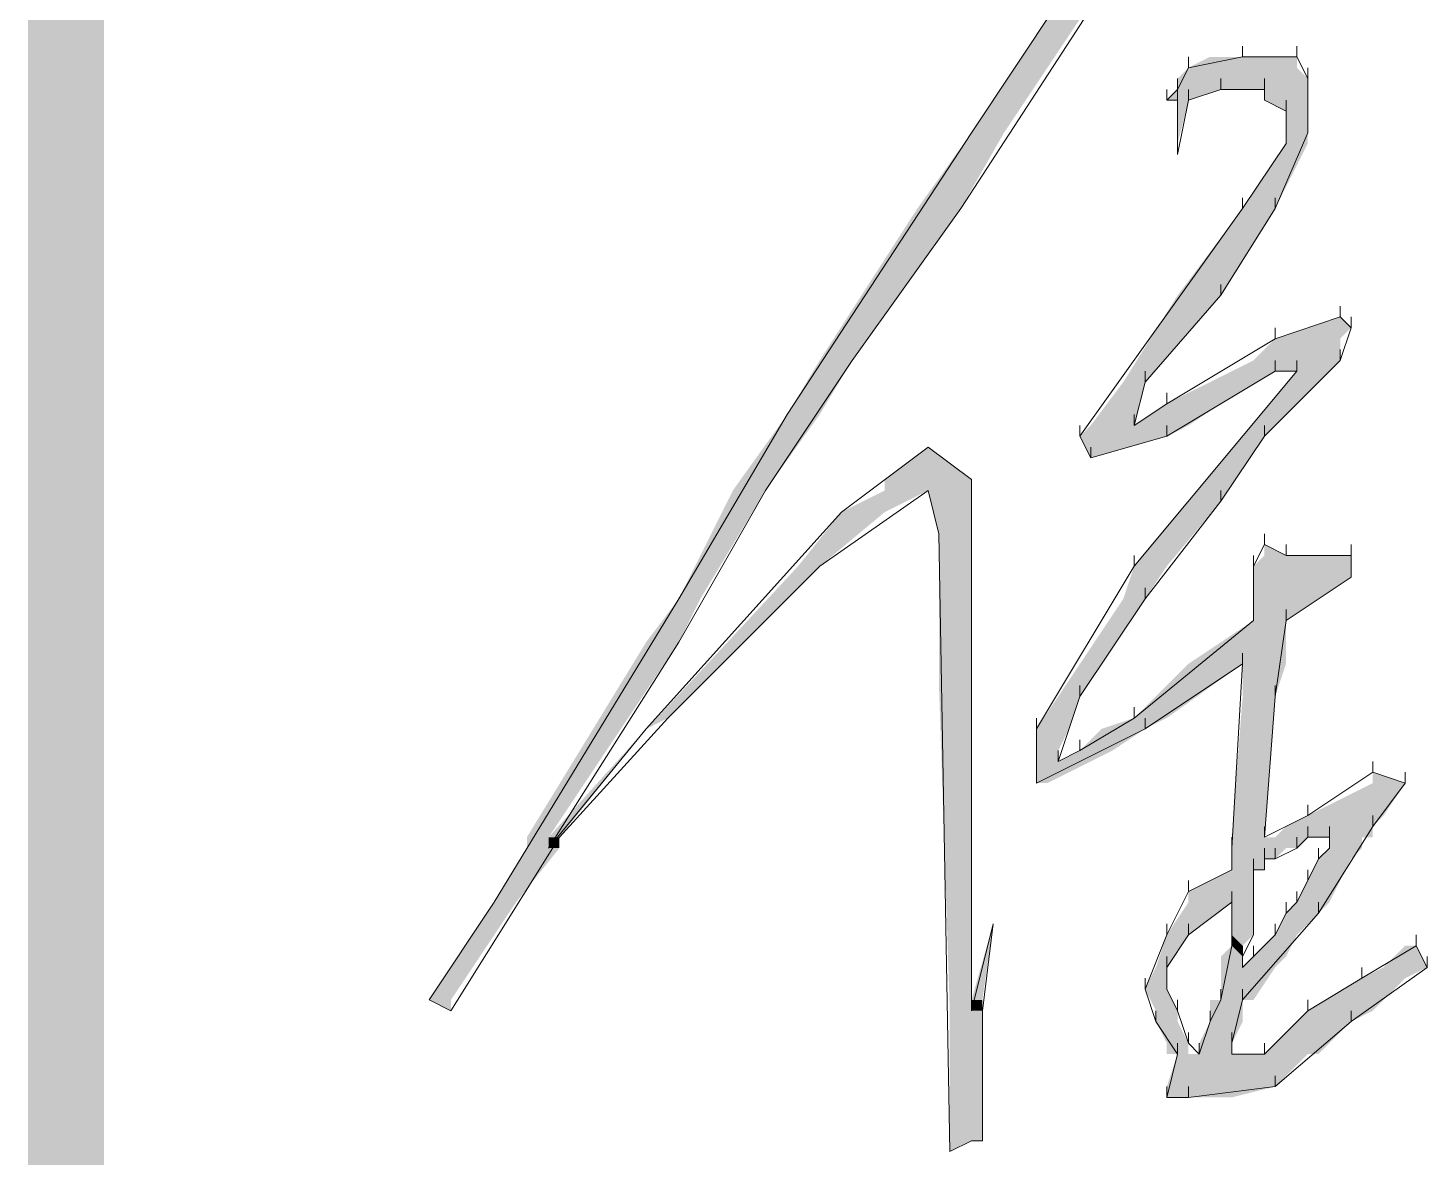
# Model space of a CAD drawing. Header units: millimetres. Extents: x 24 to 410, y 10 to 282.
# Drawn here: x 255.44 to 260.9, y 15.05 to 19.46 of the extents above; entities that cross this region are included whole.
import ezdxf

# ---------------------------------------------------------------- set-up
doc = ezdxf.new("R2010")
doc.units = ezdxf.units.MM
doc.layers.add('Watermark', color=7, linetype='Continuous')

msp = doc.modelspace()

# ---------------------------------------------------------------- hatches: boundary and pattern name
h = msp.add_hatch(color=7)
h.dxf.hatch_style = 2
h.paths.add_polyline_path([(255.735667, 21.971), (255.439333, 21.971), (255.735667, 9.948333)])
h = msp.add_hatch(color=7)
h.dxf.hatch_style = 2
h.paths.add_polyline_path([(255.439333, 21.971), (255.735667, 9.948333), (255.439333, 9.948333)])
at = {"layer": 'Watermark'}
h = msp.add_hatch(color=7, dxfattribs=at)
h.dxf.hatch_style = 2
h.paths.add_polyline_path([(259.461, 19.558), (259.122333, 19.05), (259.249333, 19.05)])
h = msp.add_hatch(color=7, dxfattribs=at)
h.dxf.hatch_style = 2
h.paths.add_polyline_path([(259.461, 19.558), (259.588, 19.558), (259.249333, 19.05)])
h = msp.add_hatch(color=7, dxfattribs=at)
h.dxf.hatch_style = 2
h.paths.add_polyline_path([(260.053667, 19.346333), (259.969, 19.304), (260.392333, 19.304)])
h = msp.add_hatch(color=7, dxfattribs=at)
h.dxf.hatch_style = 2
h.paths.add_polyline_path([(260.180667, 19.346333), (260.053667, 19.346333), (260.392333, 19.346333)])
h = msp.add_hatch(color=7, dxfattribs=at)
h.dxf.hatch_style = 2
h.paths.add_polyline_path([(260.053667, 19.346333), (260.392333, 19.346333), (260.392333, 19.304)])
h = msp.add_hatch(color=7, dxfattribs=at)
h.dxf.hatch_style = 2
h.paths.add_polyline_path([(259.969, 19.304), (259.926667, 19.261667), (260.434667, 19.261667)])
h = msp.add_hatch(color=7, dxfattribs=at)
h.dxf.hatch_style = 2
h.paths.add_polyline_path([(259.969, 19.304), (260.392333, 19.304), (260.434667, 19.261667)])
h = msp.add_hatch(color=7, dxfattribs=at)
h.dxf.hatch_style = 2
h.paths.add_polyline_path([(259.926667, 19.261667), (259.926667, 19.219333), (260.434667, 19.219333)])
h = msp.add_hatch(color=7, dxfattribs=at)
h.dxf.hatch_style = 2
h.paths.add_polyline_path([(259.926667, 19.261667), (260.434667, 19.261667), (260.434667, 19.219333)])
h = msp.add_hatch(color=7, dxfattribs=at)
h.dxf.hatch_style = 2
h.paths.add_polyline_path([(259.926667, 19.219333), (259.884333, 19.177), (259.969, 19.177)])
h = msp.add_hatch(color=7, dxfattribs=at)
h.dxf.hatch_style = 2
h.paths.add_polyline_path([(259.884333, 19.177), (259.969, 19.177)])
h = msp.add_hatch(color=7, dxfattribs=at)
h.dxf.hatch_style = 2
h.paths.add_polyline_path([(259.884333, 19.177), (259.969, 19.177)])
h = msp.add_hatch(color=7, dxfattribs=at)
h.dxf.hatch_style = 2
h.paths.add_polyline_path([(259.926667, 19.219333), (260.434667, 19.219333)])
h = msp.add_hatch(color=7, dxfattribs=at)
h.dxf.hatch_style = 2
h.paths.add_polyline_path([(259.926667, 19.219333), (260.434667, 19.219333)])
h = msp.add_hatch(color=7, dxfattribs=at)
h.dxf.hatch_style = 2
h.paths.add_polyline_path([(259.926667, 19.219333), (260.096, 19.219333), (259.969, 19.177)])
h = msp.add_hatch(color=7, dxfattribs=at)
h.dxf.hatch_style = 2
h.paths.add_polyline_path([(259.926667, 19.177), (259.926667, 19.007667)])
h = msp.add_hatch(color=7, dxfattribs=at)
h.dxf.hatch_style = 2
h.paths.add_polyline_path([(259.926667, 19.177), (259.969, 19.177), (259.926667, 19.007667)])
h = msp.add_hatch(color=7, dxfattribs=at)
h.dxf.hatch_style = 2
h.paths.add_polyline_path([(260.265333, 19.219333), (260.265333, 19.177), (260.434667, 19.177)])
h = msp.add_hatch(color=7, dxfattribs=at)
h.dxf.hatch_style = 2
h.paths.add_polyline_path([(260.265333, 19.219333), (260.434667, 19.219333), (260.434667, 19.177)])
h = msp.add_hatch(color=7, dxfattribs=at)
h.dxf.hatch_style = 2
h.paths.add_polyline_path([(260.265333, 19.177), (260.35, 19.134667), (260.434667, 19.134667)])
h = msp.add_hatch(color=7, dxfattribs=at)
h.dxf.hatch_style = 2
h.paths.add_polyline_path([(260.265333, 19.177), (260.434667, 19.177), (260.434667, 19.134667)])
h = msp.add_hatch(color=7, dxfattribs=at)
h.dxf.hatch_style = 2
h.paths.add_polyline_path([(260.35, 19.134667), (260.35, 19.05), (260.434667, 19.05)])
h = msp.add_hatch(color=7, dxfattribs=at)
h.dxf.hatch_style = 2
h.paths.add_polyline_path([(260.35, 19.134667), (260.434667, 19.134667), (260.434667, 19.05)])
h = msp.add_hatch(color=7, dxfattribs=at)
h.dxf.hatch_style = 2
h.paths.add_polyline_path([(259.122333, 19.05), (258.910667, 18.753667), (259.08, 18.753667)])
h = msp.add_hatch(color=7, dxfattribs=at)
h.dxf.hatch_style = 2
h.paths.add_polyline_path([(259.122333, 19.05), (259.249333, 19.05), (259.08, 18.753667)])
h = msp.add_hatch(color=7, dxfattribs=at)
h.dxf.hatch_style = 2
h.paths.add_polyline_path([(259.926667, 19.007667), (259.926667, 18.965333)])
h = msp.add_hatch(color=7, dxfattribs=at)
h.dxf.hatch_style = 2
h.paths.add_polyline_path([(260.35, 19.007667), (260.180667, 18.753667), (260.307667, 18.753667)])
h = msp.add_hatch(color=7, dxfattribs=at)
h.dxf.hatch_style = 2
h.paths.add_polyline_path([(260.35, 19.007667), (260.434667, 19.007667), (260.307667, 18.753667)])
h = msp.add_hatch(color=7, dxfattribs=at)
h.dxf.hatch_style = 2
h.paths.add_polyline_path([(260.35, 19.05), (260.35, 19.007667), (260.434667, 19.007667)])
h = msp.add_hatch(color=7, dxfattribs=at)
h.dxf.hatch_style = 2
h.paths.add_polyline_path([(260.35, 19.05), (260.434667, 19.05), (260.434667, 19.007667)])
h = msp.add_hatch(color=7, dxfattribs=at)
h.dxf.hatch_style = 2
h.paths.add_polyline_path([(258.910667, 18.753667), (258.529667, 18.161), (258.656667, 18.161)])
h = msp.add_hatch(color=7, dxfattribs=at)
h.dxf.hatch_style = 2
h.paths.add_polyline_path([(258.910667, 18.753667), (259.08, 18.753667), (258.656667, 18.161)])
h = msp.add_hatch(color=7, dxfattribs=at)
h.dxf.hatch_style = 2
h.paths.add_polyline_path([(260.180667, 18.753667), (259.926667, 18.415), (260.096, 18.415)])
h = msp.add_hatch(color=7, dxfattribs=at)
h.dxf.hatch_style = 2
h.paths.add_polyline_path([(260.180667, 18.753667), (260.307667, 18.753667), (260.096, 18.415)])
h = msp.add_hatch(color=7, dxfattribs=at)
h.dxf.hatch_style = 2
h.paths.add_polyline_path([(259.926667, 18.415), (259.715, 18.076333), (259.799667, 18.076333)])
h = msp.add_hatch(color=7, dxfattribs=at)
h.dxf.hatch_style = 2
h.paths.add_polyline_path([(259.926667, 18.415), (260.096, 18.415), (259.799667, 18.076333)])
h = msp.add_hatch(color=7, dxfattribs=at)
h.dxf.hatch_style = 2
h.paths.add_polyline_path([(260.561667, 18.330333), (260.434667, 18.288), (260.604, 18.288)])
h = msp.add_hatch(color=7, dxfattribs=at)
h.dxf.hatch_style = 2
h.paths.add_polyline_path([(260.307667, 18.245667), (260.223, 18.161), (260.561667, 18.161)])
h = msp.add_hatch(color=7, dxfattribs=at)
h.dxf.hatch_style = 2
h.paths.add_polyline_path([(260.434667, 18.288), (260.307667, 18.245667), (260.561667, 18.245667)])
h = msp.add_hatch(color=7, dxfattribs=at)
h.dxf.hatch_style = 2
h.paths.add_polyline_path([(260.307667, 18.245667), (260.561667, 18.245667), (260.561667, 18.161)])
h = msp.add_hatch(color=7, dxfattribs=at)
h.dxf.hatch_style = 2
h.paths.add_polyline_path([(260.434667, 18.288), (260.604, 18.288), (260.561667, 18.245667)])
h = msp.add_hatch(color=7, dxfattribs=at)
h.dxf.hatch_style = 2
h.paths.add_polyline_path([(258.529667, 18.161), (258.402667, 17.949333), (258.529667, 17.949333)])
h = msp.add_hatch(color=7, dxfattribs=at)
h.dxf.hatch_style = 2
h.paths.add_polyline_path([(258.529667, 18.161), (258.656667, 18.161), (258.529667, 17.949333)])
h = msp.add_hatch(color=7, dxfattribs=at)
h.dxf.hatch_style = 2
h.paths.add_polyline_path([(260.223, 18.161), (260.138333, 18.118667), (260.519333, 18.118667)])
h = msp.add_hatch(color=7, dxfattribs=at)
h.dxf.hatch_style = 2
h.paths.add_polyline_path([(260.223, 18.161), (260.561667, 18.161), (260.519333, 18.118667)])
h = msp.add_hatch(color=7, dxfattribs=at)
h.dxf.hatch_style = 2
h.paths.add_polyline_path([(259.715, 18.076333), (259.588, 17.907), (259.757333, 17.907)])
h = msp.add_hatch(color=7, dxfattribs=at)
h.dxf.hatch_style = 2
h.paths.add_polyline_path([(259.715, 18.076333), (259.799667, 18.076333), (259.757333, 17.907)])
h = msp.add_hatch(color=7, dxfattribs=at)
h.dxf.hatch_style = 2
h.paths.add_polyline_path([(260.138333, 18.118667), (259.884333, 17.991667), (260.096, 17.991667)])
h = msp.add_hatch(color=7, dxfattribs=at)
h.dxf.hatch_style = 2
h.paths.add_polyline_path([(260.138333, 18.118667), (260.307667, 18.118667), (260.096, 17.991667)])
h = msp.add_hatch(color=7, dxfattribs=at)
h.dxf.hatch_style = 2
h.paths.add_polyline_path([(260.138333, 18.118667), (260.307667, 18.118667)])
h = msp.add_hatch(color=7, dxfattribs=at)
h.dxf.hatch_style = 2
h.paths.add_polyline_path([(260.138333, 18.118667), (260.392333, 18.118667), (260.307667, 18.118667)])
h = msp.add_hatch(color=7, dxfattribs=at)
h.dxf.hatch_style = 2
h.paths.add_polyline_path([(260.392333, 18.118667), (260.180667, 17.864667), (260.265333, 17.864667)])
h = msp.add_hatch(color=7, dxfattribs=at)
h.dxf.hatch_style = 2
h.paths.add_polyline_path([(260.392333, 18.118667), (260.519333, 18.118667), (260.265333, 17.864667)])
h = msp.add_hatch(color=7, dxfattribs=at)
h.dxf.hatch_style = 2
h.paths.add_polyline_path([(259.884333, 17.991667), (259.757333, 17.907), (259.969, 17.907)])
h = msp.add_hatch(color=7, dxfattribs=at)
h.dxf.hatch_style = 2
h.paths.add_polyline_path([(259.884333, 17.991667), (260.096, 17.991667), (259.969, 17.907)])
h = msp.add_hatch(color=7, dxfattribs=at)
h.dxf.hatch_style = 2
h.paths.add_polyline_path([(258.402667, 17.949333), (258.191, 17.653), (258.318, 17.653)])
h = msp.add_hatch(color=7, dxfattribs=at)
h.dxf.hatch_style = 2
h.paths.add_polyline_path([(258.402667, 17.949333), (258.529667, 17.949333), (258.318, 17.653)])
h = msp.add_hatch(color=7, dxfattribs=at)
h.dxf.hatch_style = 2
h.paths.add_polyline_path([(259.588, 17.907), (259.545667, 17.864667), (259.884333, 17.864667)])
h = msp.add_hatch(color=7, dxfattribs=at)
h.dxf.hatch_style = 2
h.paths.add_polyline_path([(259.545667, 17.864667), (259.884333, 17.864667), (259.588, 17.78)])
h = msp.add_hatch(color=7, dxfattribs=at)
h.dxf.hatch_style = 2
h.paths.add_polyline_path([(259.588, 17.907), (259.969, 17.907), (259.884333, 17.864667)])
h = msp.add_hatch(color=7, dxfattribs=at)
h.dxf.hatch_style = 2
h.paths.add_polyline_path([(260.180667, 17.864667), (259.969, 17.610667), (260.096, 17.610667)])
h = msp.add_hatch(color=7, dxfattribs=at)
h.dxf.hatch_style = 2
h.paths.add_polyline_path([(260.180667, 17.864667), (260.265333, 17.864667), (260.096, 17.610667)])
h = msp.add_hatch(color=7, dxfattribs=at)
h.dxf.hatch_style = 2
h.paths.add_polyline_path([(258.953, 17.822333), (258.783667, 17.695333), (259.122333, 17.695333)])
h = msp.add_hatch(color=7, dxfattribs=at)
h.dxf.hatch_style = 2
h.paths.add_polyline_path([(258.783667, 17.695333), (258.783667, 17.653), (259.122333, 17.653)])
h = msp.add_hatch(color=7, dxfattribs=at)
h.dxf.hatch_style = 2
h.paths.add_polyline_path([(258.783667, 17.695333), (259.122333, 17.695333), (259.122333, 17.653)])
h = msp.add_hatch(color=7, dxfattribs=at)
h.dxf.hatch_style = 2
h.paths.add_polyline_path([(258.191, 17.653), (257.979333, 17.229667), (258.064, 17.229667)])
h = msp.add_hatch(color=7, dxfattribs=at)
h.dxf.hatch_style = 2
h.paths.add_polyline_path([(258.191, 17.653), (258.318, 17.653), (258.064, 17.229667)])
h = msp.add_hatch(color=7, dxfattribs=at)
h.dxf.hatch_style = 2
h.paths.add_polyline_path([(258.783667, 17.653), (258.614333, 17.568333), (258.783667, 17.568333)])
h = msp.add_hatch(color=7, dxfattribs=at)
h.dxf.hatch_style = 2
h.paths.add_polyline_path([(258.783667, 17.653), (258.953, 17.653), (258.783667, 17.568333)])
h = msp.add_hatch(color=7, dxfattribs=at)
h.dxf.hatch_style = 2
h.paths.add_polyline_path([(258.953, 17.653), (258.995333, 17.483667), (259.122333, 17.483667)])
h = msp.add_hatch(color=7, dxfattribs=at)
h.dxf.hatch_style = 2
h.paths.add_polyline_path([(258.953, 17.653), (259.122333, 17.653), (259.122333, 17.483667)])
h = msp.add_hatch(color=7, dxfattribs=at)
h.dxf.hatch_style = 2
h.paths.add_polyline_path([(259.969, 17.610667), (259.757333, 17.356667), (259.884333, 17.356667)])
h = msp.add_hatch(color=7, dxfattribs=at)
h.dxf.hatch_style = 2
h.paths.add_polyline_path([(259.969, 17.610667), (260.096, 17.610667), (259.884333, 17.356667)])
h = msp.add_hatch(color=7, dxfattribs=at)
h.dxf.hatch_style = 2
h.paths.add_polyline_path([(258.614333, 17.568333), (258.445, 17.356667), (258.529667, 17.356667)])
h = msp.add_hatch(color=7, dxfattribs=at)
h.dxf.hatch_style = 2
h.paths.add_polyline_path([(258.614333, 17.568333), (258.783667, 17.568333), (258.529667, 17.356667)])
h = msp.add_hatch(color=7, dxfattribs=at)
h.dxf.hatch_style = 2
h.paths.add_polyline_path([(258.995333, 17.483667), (258.995333, 16.891), (259.122333, 16.891)])
h = msp.add_hatch(color=7, dxfattribs=at)
h.dxf.hatch_style = 2
h.paths.add_polyline_path([(258.995333, 17.483667), (259.122333, 17.483667), (259.122333, 16.891)])
h = msp.add_hatch(color=7, dxfattribs=at)
h.dxf.hatch_style = 2
h.paths.add_polyline_path([(260.265333, 17.441333), (260.265333, 17.399), (260.35, 17.399)])
h = msp.add_hatch(color=7, dxfattribs=at)
h.dxf.hatch_style = 2
h.paths.add_polyline_path([(260.265333, 17.399), (260.223, 17.356667), (260.604, 17.356667)])
h = msp.add_hatch(color=7, dxfattribs=at)
h.dxf.hatch_style = 2
h.paths.add_polyline_path([(260.265333, 17.399), (260.604, 17.399), (260.604, 17.356667)])
h = msp.add_hatch(color=7, dxfattribs=at)
h.dxf.hatch_style = 2
h.paths.add_polyline_path([(258.445, 17.356667), (257.894667, 16.764), (257.937, 16.764)])
h = msp.add_hatch(color=7, dxfattribs=at)
h.dxf.hatch_style = 2
h.paths.add_polyline_path([(258.445, 17.356667), (258.529667, 17.356667), (257.937, 16.764)])
h = msp.add_hatch(color=7, dxfattribs=at)
h.dxf.hatch_style = 2
h.paths.add_polyline_path([(259.757333, 17.356667), (259.715, 17.229667), (259.799667, 17.229667)])
h = msp.add_hatch(color=7, dxfattribs=at)
h.dxf.hatch_style = 2
h.paths.add_polyline_path([(259.757333, 17.356667), (259.884333, 17.356667), (259.799667, 17.229667)])
h = msp.add_hatch(color=7, dxfattribs=at)
h.dxf.hatch_style = 2
h.paths.add_polyline_path([(260.223, 17.356667), (260.223, 17.314333), (260.604, 17.314333)])
h = msp.add_hatch(color=7, dxfattribs=at)
h.dxf.hatch_style = 2
h.paths.add_polyline_path([(260.223, 17.356667), (260.604, 17.356667), (260.604, 17.314333)])
h = msp.add_hatch(color=7, dxfattribs=at)
h.dxf.hatch_style = 2
h.paths.add_polyline_path([(260.223, 17.314333), (260.223, 17.145), (260.35, 17.145)])
h = msp.add_hatch(color=7, dxfattribs=at)
h.dxf.hatch_style = 2
h.paths.add_polyline_path([(260.223, 17.314333), (260.604, 17.314333), (260.35, 17.145)])
h = msp.add_hatch(color=7, dxfattribs=at)
h.dxf.hatch_style = 2
h.paths.add_polyline_path([(257.979333, 17.229667), (257.852333, 17.060333), (257.979333, 17.060333)])
h = msp.add_hatch(color=7, dxfattribs=at)
h.dxf.hatch_style = 2
h.paths.add_polyline_path([(257.979333, 17.229667), (258.064, 17.229667), (257.979333, 17.060333)])
h = msp.add_hatch(color=7, dxfattribs=at)
h.dxf.hatch_style = 2
h.paths.add_polyline_path([(259.715, 17.229667), (259.461, 16.848667), (259.545667, 16.848667)])
h = msp.add_hatch(color=7, dxfattribs=at)
h.dxf.hatch_style = 2
h.paths.add_polyline_path([(259.715, 17.229667), (259.799667, 17.229667), (259.545667, 16.848667)])
h = msp.add_hatch(color=7, dxfattribs=at)
h.dxf.hatch_style = 2
h.paths.add_polyline_path([(260.223, 17.145), (259.969, 16.975667), (260.35, 16.975667)])
h = msp.add_hatch(color=7, dxfattribs=at)
h.dxf.hatch_style = 2
h.paths.add_polyline_path([(260.223, 17.145), (260.35, 17.145)])
h = msp.add_hatch(color=7, dxfattribs=at)
h.dxf.hatch_style = 2
h.paths.add_polyline_path([(260.223, 17.145), (260.35, 17.145)])
h = msp.add_hatch(color=7, dxfattribs=at)
h.dxf.hatch_style = 2
h.paths.add_polyline_path([(260.223, 17.145), (260.35, 17.145), (260.35, 16.975667)])
h = msp.add_hatch(color=7, dxfattribs=at)
h.dxf.hatch_style = 2
h.paths.add_polyline_path([(257.852333, 17.060333), (257.386667, 16.298333), (257.471333, 16.298333)])
h = msp.add_hatch(color=7, dxfattribs=at)
h.dxf.hatch_style = 2
h.paths.add_polyline_path([(257.852333, 17.060333), (257.979333, 17.060333), (257.471333, 16.298333)])
h = msp.add_hatch(color=7, dxfattribs=at)
h.dxf.hatch_style = 2
h.paths.add_polyline_path([(259.969, 16.975667), (259.757333, 16.764), (259.884333, 16.764)])
h = msp.add_hatch(color=7, dxfattribs=at)
h.dxf.hatch_style = 2
h.paths.add_polyline_path([(259.969, 16.975667), (260.180667, 16.975667), (259.884333, 16.764)])
h = msp.add_hatch(color=7, dxfattribs=at)
h.dxf.hatch_style = 2
h.paths.add_polyline_path([(260.180667, 16.975667), (260.180667, 16.848667), (260.307667, 16.848667)])
h = msp.add_hatch(color=7, dxfattribs=at)
h.dxf.hatch_style = 2
h.paths.add_polyline_path([(260.180667, 16.975667), (260.35, 16.975667), (260.307667, 16.848667)])
h = msp.add_hatch(color=7, dxfattribs=at)
h.dxf.hatch_style = 2
h.paths.add_polyline_path([(258.995333, 16.891), (259.037667, 15.621), (259.122333, 15.621)])
h = msp.add_hatch(color=7, dxfattribs=at)
h.dxf.hatch_style = 2
h.paths.add_polyline_path([(258.995333, 16.891), (259.122333, 16.891), (259.122333, 15.621)])
h = msp.add_hatch(color=7, dxfattribs=at)
h.dxf.hatch_style = 2
h.paths.add_polyline_path([(259.461, 16.848667), (259.376333, 16.721667), (259.503333, 16.721667)])
h = msp.add_hatch(color=7, dxfattribs=at)
h.dxf.hatch_style = 2
h.paths.add_polyline_path([(259.461, 16.848667), (259.545667, 16.848667), (259.503333, 16.721667)])
h = msp.add_hatch(color=7, dxfattribs=at)
h.dxf.hatch_style = 2
h.paths.add_polyline_path([(260.180667, 16.848667), (260.138333, 16.298333), (260.265333, 16.298333)])
h = msp.add_hatch(color=7, dxfattribs=at)
h.dxf.hatch_style = 2
h.paths.add_polyline_path([(260.180667, 16.848667), (260.307667, 16.848667), (260.265333, 16.298333)])
h = msp.add_hatch(color=7, dxfattribs=at)
h.dxf.hatch_style = 2
h.paths.add_polyline_path([(257.852333, 16.721667), (257.471333, 16.298333), (257.513667, 16.298333)])
h = msp.add_hatch(color=7, dxfattribs=at)
h.dxf.hatch_style = 2
h.paths.add_polyline_path([(257.852333, 16.721667), (257.513667, 16.298333)])
h = msp.add_hatch(color=7, dxfattribs=at)
h.dxf.hatch_style = 2
h.paths.add_polyline_path([(257.894667, 16.764), (257.852333, 16.721667)])
h = msp.add_hatch(color=7, dxfattribs=at)
h.dxf.hatch_style = 2
h.paths.add_polyline_path([(257.894667, 16.764), (257.937, 16.764), (257.852333, 16.721667)])
h = msp.add_hatch(color=7, dxfattribs=at)
h.dxf.hatch_style = 2
h.paths.add_polyline_path([(259.376333, 16.721667), (259.376333, 16.637), (259.461, 16.637)])
h = msp.add_hatch(color=7, dxfattribs=at)
h.dxf.hatch_style = 2
h.paths.add_polyline_path([(259.376333, 16.721667), (259.503333, 16.721667), (259.461, 16.637)])
h = msp.add_hatch(color=7, dxfattribs=at)
h.dxf.hatch_style = 2
h.paths.add_polyline_path([(259.630333, 16.721667), (259.545667, 16.637), (259.672667, 16.637)])
h = msp.add_hatch(color=7, dxfattribs=at)
h.dxf.hatch_style = 2
h.paths.add_polyline_path([(259.757333, 16.764), (259.630333, 16.721667), (259.799667, 16.721667)])
h = msp.add_hatch(color=7, dxfattribs=at)
h.dxf.hatch_style = 2
h.paths.add_polyline_path([(259.630333, 16.721667), (259.799667, 16.721667), (259.672667, 16.637)])
h = msp.add_hatch(color=7, dxfattribs=at)
h.dxf.hatch_style = 2
h.paths.add_polyline_path([(259.757333, 16.764), (259.884333, 16.764), (259.799667, 16.721667)])
h = msp.add_hatch(color=7, dxfattribs=at)
h.dxf.hatch_style = 2
h.paths.add_polyline_path([(259.376333, 16.637), (259.376333, 16.594667), (259.461, 16.594667)])
h = msp.add_hatch(color=7, dxfattribs=at)
h.dxf.hatch_style = 2
h.paths.add_polyline_path([(259.376333, 16.637), (259.461, 16.637), (259.461, 16.594667)])
h = msp.add_hatch(color=7, dxfattribs=at)
h.dxf.hatch_style = 2
h.paths.add_polyline_path([(259.545667, 16.637), (259.461, 16.594667), (259.588, 16.594667)])
h = msp.add_hatch(color=7, dxfattribs=at)
h.dxf.hatch_style = 2
h.paths.add_polyline_path([(259.545667, 16.637), (259.672667, 16.637), (259.588, 16.594667)])
h = msp.add_hatch(color=7, dxfattribs=at)
h.dxf.hatch_style = 2
h.paths.add_polyline_path([(259.376333, 16.594667), (259.376333, 16.51), (259.418667, 16.51)])
h = msp.add_hatch(color=7, dxfattribs=at)
h.dxf.hatch_style = 2
h.paths.add_polyline_path([(259.376333, 16.594667), (259.588, 16.594667), (259.418667, 16.51)])
h = msp.add_hatch(color=7, dxfattribs=at)
h.dxf.hatch_style = 2
h.paths.add_polyline_path([(260.688667, 16.552333), (260.688667, 16.51), (260.815667, 16.51)])
h = msp.add_hatch(color=7, dxfattribs=at)
h.dxf.hatch_style = 2
h.paths.add_polyline_path([(259.376333, 16.51), (259.418667, 16.51)])
h = msp.add_hatch(color=7, dxfattribs=at)
h.dxf.hatch_style = 2
h.paths.add_polyline_path([(260.688667, 16.51), (260.434667, 16.383), (260.731, 16.383)])
h = msp.add_hatch(color=7, dxfattribs=at)
h.dxf.hatch_style = 2
h.paths.add_polyline_path([(260.688667, 16.51), (260.815667, 16.51), (260.731, 16.383)])
h = msp.add_hatch(color=7, dxfattribs=at)
h.dxf.hatch_style = 2
h.paths.add_polyline_path([(260.434667, 16.383), (260.35, 16.340667), (260.688667, 16.340667)])
h = msp.add_hatch(color=7, dxfattribs=at)
h.dxf.hatch_style = 2
h.paths.add_polyline_path([(260.434667, 16.383), (260.731, 16.383), (260.688667, 16.340667)])
h = msp.add_hatch(color=7, dxfattribs=at)
h.dxf.hatch_style = 2
h.paths.add_polyline_path([(260.35, 16.340667), (260.307667, 16.298333), (260.688667, 16.298333)])
h = msp.add_hatch(color=7, dxfattribs=at)
h.dxf.hatch_style = 2
h.paths.add_polyline_path([(260.35, 16.340667), (260.688667, 16.340667), (260.688667, 16.298333)])
h = msp.add_hatch(color=7, dxfattribs=at)
h.dxf.hatch_style = 2
h.paths.add_polyline_path([(257.386667, 16.298333), (257.386667, 16.256), (257.471333, 16.256)])
h = msp.add_hatch(color=7, dxfattribs=at)
h.dxf.hatch_style = 2
h.paths.add_polyline_path([(257.386667, 16.298333), (257.471333, 16.298333), (257.471333, 16.256)])
h = msp.add_hatch(color=7, dxfattribs=at)
h.dxf.hatch_style = 2
h.paths.add_polyline_path([(257.471333, 16.298333), (257.471333, 16.256), (257.513667, 16.256)])
h = msp.add_hatch(color=7, dxfattribs=at)
h.dxf.hatch_style = 2
h.paths.add_polyline_path([(257.471333, 16.298333), (257.513667, 16.298333), (257.513667, 16.256)])
h = msp.add_hatch(color=7, dxfattribs=at)
h.dxf.hatch_style = 2
h.paths.add_polyline_path([(260.138333, 16.298333), (260.434667, 16.298333)])
h = msp.add_hatch(color=7, dxfattribs=at)
h.dxf.hatch_style = 2
h.paths.add_polyline_path([(260.138333, 16.298333), (260.434667, 16.298333)])
h = msp.add_hatch(color=7, dxfattribs=at)
h.dxf.hatch_style = 2
h.paths.add_polyline_path([(260.138333, 16.298333), (260.138333, 16.256), (260.392333, 16.256)])
h = msp.add_hatch(color=7, dxfattribs=at)
h.dxf.hatch_style = 2
h.paths.add_polyline_path([(260.138333, 16.298333), (260.434667, 16.298333), (260.392333, 16.256)])
h = msp.add_hatch(color=7, dxfattribs=at)
h.dxf.hatch_style = 2
h.paths.add_polyline_path([(260.307667, 16.298333), (260.265333, 16.298333), (260.477, 16.298333)])
h = msp.add_hatch(color=7, dxfattribs=at)
h.dxf.hatch_style = 2
h.paths.add_polyline_path([(260.265333, 16.298333), (260.434667, 16.298333)])
h = msp.add_hatch(color=7, dxfattribs=at)
h.dxf.hatch_style = 2
h.paths.add_polyline_path([(260.265333, 16.298333), (260.477, 16.298333), (260.434667, 16.298333)])
h = msp.add_hatch(color=7, dxfattribs=at)
h.dxf.hatch_style = 2
h.paths.add_polyline_path([(260.307667, 16.298333), (260.519333, 16.298333), (260.477, 16.298333)])
h = msp.add_hatch(color=7, dxfattribs=at)
h.dxf.hatch_style = 2
h.paths.add_polyline_path([(260.519333, 16.298333), (260.646333, 16.298333)])
h = msp.add_hatch(color=7, dxfattribs=at)
h.dxf.hatch_style = 2
h.paths.add_polyline_path([(260.519333, 16.298333), (260.688667, 16.298333), (260.646333, 16.298333)])
h = msp.add_hatch(color=7, dxfattribs=at)
h.dxf.hatch_style = 2
h.paths.add_polyline_path([(260.519333, 16.298333), (260.519333, 16.256), (260.646333, 16.256)])
h = msp.add_hatch(color=7, dxfattribs=at)
h.dxf.hatch_style = 2
h.paths.add_polyline_path([(260.519333, 16.298333), (260.646333, 16.298333), (260.646333, 16.256)])
h = msp.add_hatch(color=7, dxfattribs=at)
h.dxf.hatch_style = 2
h.paths.add_polyline_path([(257.386667, 16.256), (257.259667, 16.044333), (257.344333, 16.044333)])
h = msp.add_hatch(color=7, dxfattribs=at)
h.dxf.hatch_style = 2
h.paths.add_polyline_path([(257.386667, 16.256), (257.513667, 16.256), (257.344333, 16.044333)])
h = msp.add_hatch(color=7, dxfattribs=at)
h.dxf.hatch_style = 2
h.paths.add_polyline_path([(260.138333, 16.256), (260.35, 16.256)])
h = msp.add_hatch(color=7, dxfattribs=at)
h.dxf.hatch_style = 2
h.paths.add_polyline_path([(260.138333, 16.256), (260.392333, 16.256), (260.35, 16.256)])
h = msp.add_hatch(color=7, dxfattribs=at)
h.dxf.hatch_style = 2
h.paths.add_polyline_path([(260.138333, 16.256), (260.138333, 16.213667), (260.307667, 16.213667)])
h = msp.add_hatch(color=7, dxfattribs=at)
h.dxf.hatch_style = 2
h.paths.add_polyline_path([(260.138333, 16.256), (260.35, 16.256), (260.307667, 16.213667)])
h = msp.add_hatch(color=7, dxfattribs=at)
h.dxf.hatch_style = 2
h.paths.add_polyline_path([(260.519333, 16.256), (260.477, 16.213667), (260.604, 16.213667)])
h = msp.add_hatch(color=7, dxfattribs=at)
h.dxf.hatch_style = 2
h.paths.add_polyline_path([(260.519333, 16.256), (260.646333, 16.256), (260.604, 16.213667)])
h = msp.add_hatch(color=7, dxfattribs=at)
h.dxf.hatch_style = 2
h.paths.add_polyline_path([(260.138333, 16.171333), (259.969, 16.086667), (260.223, 16.086667)])
h = msp.add_hatch(color=7, dxfattribs=at)
h.dxf.hatch_style = 2
h.paths.add_polyline_path([(260.138333, 16.213667), (260.265333, 16.213667)])
h = msp.add_hatch(color=7, dxfattribs=at)
h.dxf.hatch_style = 2
h.paths.add_polyline_path([(260.138333, 16.213667), (260.307667, 16.213667), (260.265333, 16.213667)])
h = msp.add_hatch(color=7, dxfattribs=at)
h.dxf.hatch_style = 2
h.paths.add_polyline_path([(260.138333, 16.213667), (260.138333, 16.171333), (260.265333, 16.171333)])
h = msp.add_hatch(color=7, dxfattribs=at)
h.dxf.hatch_style = 2
h.paths.add_polyline_path([(260.138333, 16.213667), (260.265333, 16.213667), (260.265333, 16.171333)])
h = msp.add_hatch(color=7, dxfattribs=at)
h.dxf.hatch_style = 2
h.paths.add_polyline_path([(260.138333, 16.171333), (260.265333, 16.171333)])
h = msp.add_hatch(color=7, dxfattribs=at)
h.dxf.hatch_style = 2
h.paths.add_polyline_path([(260.138333, 16.171333), (260.265333, 16.171333)])
h = msp.add_hatch(color=7, dxfattribs=at)
h.dxf.hatch_style = 2
h.paths.add_polyline_path([(260.138333, 16.171333), (260.223, 16.171333)])
h = msp.add_hatch(color=7, dxfattribs=at)
h.dxf.hatch_style = 2
h.paths.add_polyline_path([(260.138333, 16.171333), (260.265333, 16.171333), (260.223, 16.171333)])
h = msp.add_hatch(color=7, dxfattribs=at)
h.dxf.hatch_style = 2
h.paths.add_polyline_path([(260.138333, 16.171333), (260.223, 16.171333), (260.223, 16.086667)])
h = msp.add_hatch(color=7, dxfattribs=at)
h.dxf.hatch_style = 2
h.paths.add_polyline_path([(260.477, 16.213667), (260.434667, 16.129), (260.561667, 16.129)])
h = msp.add_hatch(color=7, dxfattribs=at)
h.dxf.hatch_style = 2
h.paths.add_polyline_path([(260.477, 16.213667), (260.604, 16.213667), (260.561667, 16.129)])
h = msp.add_hatch(color=7, dxfattribs=at)
h.dxf.hatch_style = 2
h.paths.add_polyline_path([(260.434667, 16.129), (260.392333, 16.044333), (260.519333, 16.044333)])
h = msp.add_hatch(color=7, dxfattribs=at)
h.dxf.hatch_style = 2
h.paths.add_polyline_path([(260.434667, 16.129), (260.561667, 16.129), (260.519333, 16.044333)])
h = msp.add_hatch(color=7, dxfattribs=at)
h.dxf.hatch_style = 2
h.paths.add_polyline_path([(259.969, 16.086667), (259.969, 16.044333), (260.223, 16.044333)])
h = msp.add_hatch(color=7, dxfattribs=at)
h.dxf.hatch_style = 2
h.paths.add_polyline_path([(259.969, 16.086667), (260.223, 16.086667), (260.223, 16.044333)])
h = msp.add_hatch(color=7, dxfattribs=at)
h.dxf.hatch_style = 2
h.paths.add_polyline_path([(257.259667, 16.044333), (257.005667, 15.663333), (257.090333, 15.663333)])
h = msp.add_hatch(color=7, dxfattribs=at)
h.dxf.hatch_style = 2
h.paths.add_polyline_path([(257.259667, 16.044333), (257.344333, 16.044333), (257.090333, 15.663333)])
h = msp.add_hatch(color=7, dxfattribs=at)
h.dxf.hatch_style = 2
h.paths.add_polyline_path([(259.969, 16.044333), (259.884333, 15.917333), (259.969, 15.917333)])
h = msp.add_hatch(color=7, dxfattribs=at)
h.dxf.hatch_style = 2
h.paths.add_polyline_path([(259.969, 16.044333), (260.138333, 16.044333)])
h = msp.add_hatch(color=7, dxfattribs=at)
h.dxf.hatch_style = 2
h.paths.add_polyline_path([(259.969, 16.044333), (260.138333, 16.044333)])
h = msp.add_hatch(color=7, dxfattribs=at)
h.dxf.hatch_style = 2
h.paths.add_polyline_path([(259.969, 16.044333), (260.138333, 16.044333), (259.969, 15.917333)])
h = msp.add_hatch(color=7, dxfattribs=at)
h.dxf.hatch_style = 2
h.paths.add_polyline_path([(260.138333, 16.044333), (260.223, 16.044333)])
h = msp.add_hatch(color=7, dxfattribs=at)
h.dxf.hatch_style = 2
h.paths.add_polyline_path([(260.138333, 16.044333), (260.223, 16.044333)])
h = msp.add_hatch(color=7, dxfattribs=at)
h.dxf.hatch_style = 2
h.paths.add_polyline_path([(260.138333, 16.044333), (260.138333, 15.917333), (260.223, 15.917333)])
h = msp.add_hatch(color=7, dxfattribs=at)
h.dxf.hatch_style = 2
h.paths.add_polyline_path([(260.138333, 16.044333), (260.223, 16.044333), (260.223, 15.917333)])
h = msp.add_hatch(color=7, dxfattribs=at)
h.dxf.hatch_style = 2
h.paths.add_polyline_path([(260.35, 16.002), (260.307667, 15.917333), (260.392333, 15.917333)])
h = msp.add_hatch(color=7, dxfattribs=at)
h.dxf.hatch_style = 2
h.paths.add_polyline_path([(260.392333, 16.044333), (260.35, 16.002), (260.477, 16.002)])
h = msp.add_hatch(color=7, dxfattribs=at)
h.dxf.hatch_style = 2
h.paths.add_polyline_path([(260.35, 16.002), (260.477, 16.002)])
h = msp.add_hatch(color=7, dxfattribs=at)
h.dxf.hatch_style = 2
h.paths.add_polyline_path([(260.35, 16.002), (260.477, 16.002)])
h = msp.add_hatch(color=7, dxfattribs=at)
h.dxf.hatch_style = 2
h.paths.add_polyline_path([(260.35, 16.002), (260.477, 16.002), (260.392333, 15.917333)])
h = msp.add_hatch(color=7, dxfattribs=at)
h.dxf.hatch_style = 2
h.paths.add_polyline_path([(260.392333, 16.044333), (260.519333, 16.044333), (260.477, 16.002)])
h = msp.add_hatch(color=7, dxfattribs=at)
h.dxf.hatch_style = 2
h.paths.add_polyline_path([(259.207, 15.959667), (259.122333, 15.663333), (259.164667, 15.663333)])
h = msp.add_hatch(color=7, dxfattribs=at)
h.dxf.hatch_style = 2
h.paths.add_polyline_path([(259.884333, 15.917333), (259.842, 15.790333), (259.884333, 15.790333)])
h = msp.add_hatch(color=7, dxfattribs=at)
h.dxf.hatch_style = 2
h.paths.add_polyline_path([(259.884333, 15.917333), (259.969, 15.917333)])
h = msp.add_hatch(color=7, dxfattribs=at)
h.dxf.hatch_style = 2
h.paths.add_polyline_path([(259.884333, 15.917333), (259.969, 15.917333)])
h = msp.add_hatch(color=7, dxfattribs=at)
h.dxf.hatch_style = 2
h.paths.add_polyline_path([(259.884333, 15.917333), (259.969, 15.917333), (259.884333, 15.790333)])
h = msp.add_hatch(color=7, dxfattribs=at)
h.dxf.hatch_style = 2
h.paths.add_polyline_path([(260.138333, 15.917333), (260.138333, 15.875), (260.180667, 15.875)])
h = msp.add_hatch(color=7, dxfattribs=at)
h.dxf.hatch_style = 2
h.paths.add_polyline_path([(260.138333, 15.917333), (260.223, 15.917333), (260.180667, 15.875)])
h = msp.add_hatch(color=7, dxfattribs=at)
h.dxf.hatch_style = 2
h.paths.add_polyline_path([(260.307667, 15.917333), (260.223, 15.832667), (260.35, 15.832667)])
h = msp.add_hatch(color=7, dxfattribs=at)
h.dxf.hatch_style = 2
h.paths.add_polyline_path([(260.307667, 15.917333), (260.392333, 15.917333), (260.35, 15.832667)])
h = msp.add_hatch(color=7, dxfattribs=at)
h.dxf.hatch_style = 2
h.paths.add_polyline_path([(260.138333, 15.875), (260.096, 15.832667), (260.180667, 15.832667)])
h = msp.add_hatch(color=7, dxfattribs=at)
h.dxf.hatch_style = 2
h.paths.add_polyline_path([(260.138333, 15.875), (260.180667, 15.875), (260.180667, 15.832667)])
h = msp.add_hatch(color=7, dxfattribs=at)
h.dxf.hatch_style = 2
h.paths.add_polyline_path([(260.815667, 15.875), (260.731, 15.790333), (260.900333, 15.790333)])
h = msp.add_hatch(color=7, dxfattribs=at)
h.dxf.hatch_style = 2
h.paths.add_polyline_path([(260.858, 15.875), (260.815667, 15.875)])
h = msp.add_hatch(color=7, dxfattribs=at)
h.dxf.hatch_style = 2
h.paths.add_polyline_path([(260.815667, 15.875), (260.858, 15.875), (260.900333, 15.790333)])
h = msp.add_hatch(color=7, dxfattribs=at)
h.dxf.hatch_style = 2
h.paths.add_polyline_path([(259.842, 15.790333), (259.799667, 15.705667), (259.884333, 15.705667)])
h = msp.add_hatch(color=7, dxfattribs=at)
h.dxf.hatch_style = 2
h.paths.add_polyline_path([(259.842, 15.790333), (259.884333, 15.790333), (259.884333, 15.705667)])
h = msp.add_hatch(color=7, dxfattribs=at)
h.dxf.hatch_style = 2
h.paths.add_polyline_path([(260.096, 15.832667), (260.096, 15.790333), (260.180667, 15.790333)])
h = msp.add_hatch(color=7, dxfattribs=at)
h.dxf.hatch_style = 2
h.paths.add_polyline_path([(260.096, 15.832667), (260.180667, 15.832667), (260.180667, 15.790333)])
h = msp.add_hatch(color=7, dxfattribs=at)
h.dxf.hatch_style = 2
h.paths.add_polyline_path([(260.096, 15.790333), (260.096, 15.663333), (260.223, 15.663333)])
h = msp.add_hatch(color=7, dxfattribs=at)
h.dxf.hatch_style = 2
h.paths.add_polyline_path([(260.096, 15.790333), (260.307667, 15.790333), (260.223, 15.663333)])
h = msp.add_hatch(color=7, dxfattribs=at)
h.dxf.hatch_style = 2
h.paths.add_polyline_path([(260.223, 15.832667), (260.180667, 15.790333), (260.307667, 15.790333)])
h = msp.add_hatch(color=7, dxfattribs=at)
h.dxf.hatch_style = 2
h.paths.add_polyline_path([(260.223, 15.832667), (260.35, 15.832667)])
h = msp.add_hatch(color=7, dxfattribs=at)
h.dxf.hatch_style = 2
h.paths.add_polyline_path([(260.223, 15.832667), (260.35, 15.832667)])
h = msp.add_hatch(color=7, dxfattribs=at)
h.dxf.hatch_style = 2
h.paths.add_polyline_path([(260.223, 15.832667), (260.35, 15.832667), (260.307667, 15.790333)])
h = msp.add_hatch(color=7, dxfattribs=at)
h.dxf.hatch_style = 2
h.paths.add_polyline_path([(260.731, 15.790333), (260.646333, 15.748), (260.815667, 15.748)])
h = msp.add_hatch(color=7, dxfattribs=at)
h.dxf.hatch_style = 2
h.paths.add_polyline_path([(260.731, 15.790333), (260.900333, 15.790333), (260.815667, 15.748)])
h = msp.add_hatch(color=7, dxfattribs=at)
h.dxf.hatch_style = 2
h.paths.add_polyline_path([(260.646333, 15.748), (260.434667, 15.621), (260.688667, 15.621)])
h = msp.add_hatch(color=7, dxfattribs=at)
h.dxf.hatch_style = 2
h.paths.add_polyline_path([(260.646333, 15.748), (260.815667, 15.748), (260.688667, 15.621)])
h = msp.add_hatch(color=7, dxfattribs=at)
h.dxf.hatch_style = 2
h.paths.add_polyline_path([(259.799667, 15.705667), (259.884333, 15.705667)])
h = msp.add_hatch(color=7, dxfattribs=at)
h.dxf.hatch_style = 2
h.paths.add_polyline_path([(259.799667, 15.705667), (259.884333, 15.705667)])
h = msp.add_hatch(color=7, dxfattribs=at)
h.dxf.hatch_style = 2
h.paths.add_polyline_path([(259.799667, 15.705667), (259.842, 15.621), (259.926667, 15.621)])
h = msp.add_hatch(color=7, dxfattribs=at)
h.dxf.hatch_style = 2
h.paths.add_polyline_path([(259.799667, 15.705667), (259.884333, 15.705667), (259.926667, 15.621)])
h = msp.add_hatch(color=7, dxfattribs=at)
h.dxf.hatch_style = 2
h.paths.add_polyline_path([(257.005667, 15.663333), (257.090333, 15.663333), (257.090333, 15.621)])
h = msp.add_hatch(color=7, dxfattribs=at)
h.dxf.hatch_style = 2
h.paths.add_polyline_path([(259.037667, 15.621), (259.122333, 15.621)])
h = msp.add_hatch(color=7, dxfattribs=at)
h.dxf.hatch_style = 2
h.paths.add_polyline_path([(259.037667, 15.621), (259.122333, 15.621)])
h = msp.add_hatch(color=7, dxfattribs=at)
h.dxf.hatch_style = 2
h.paths.add_polyline_path([(259.037667, 15.621), (259.037667, 15.113), (259.164667, 15.113)])
h = msp.add_hatch(color=7, dxfattribs=at)
h.dxf.hatch_style = 2
h.paths.add_polyline_path([(259.037667, 15.621), (259.164667, 15.621), (259.164667, 15.113)])
h = msp.add_hatch(color=7, dxfattribs=at)
h.dxf.hatch_style = 2
h.paths.add_polyline_path([(259.122333, 15.663333), (259.122333, 15.621), (259.164667, 15.621)])
h = msp.add_hatch(color=7, dxfattribs=at)
h.dxf.hatch_style = 2
h.paths.add_polyline_path([(259.122333, 15.663333), (259.164667, 15.663333), (259.164667, 15.621)])
h = msp.add_hatch(color=7, dxfattribs=at)
h.dxf.hatch_style = 2
h.paths.add_polyline_path([(259.122333, 15.621), (259.164667, 15.621)])
h = msp.add_hatch(color=7, dxfattribs=at)
h.dxf.hatch_style = 2
h.paths.add_polyline_path([(259.122333, 15.621), (259.164667, 15.621)])
h = msp.add_hatch(color=7, dxfattribs=at)
h.dxf.hatch_style = 2
h.paths.add_polyline_path([(259.842, 15.621), (259.842, 15.578667), (259.926667, 15.578667)])
h = msp.add_hatch(color=7, dxfattribs=at)
h.dxf.hatch_style = 2
h.paths.add_polyline_path([(259.842, 15.621), (259.926667, 15.621), (259.926667, 15.578667)])
h = msp.add_hatch(color=7, dxfattribs=at)
h.dxf.hatch_style = 2
h.paths.add_polyline_path([(260.096, 15.663333), (260.053667, 15.663333), (260.180667, 15.663333)])
h = msp.add_hatch(color=7, dxfattribs=at)
h.dxf.hatch_style = 2
h.paths.add_polyline_path([(260.053667, 15.663333), (260.053667, 15.578667), (260.180667, 15.578667)])
h = msp.add_hatch(color=7, dxfattribs=at)
h.dxf.hatch_style = 2
h.paths.add_polyline_path([(260.053667, 15.663333), (260.180667, 15.663333), (260.180667, 15.578667)])
h = msp.add_hatch(color=7, dxfattribs=at)
h.dxf.hatch_style = 2
h.paths.add_polyline_path([(260.096, 15.663333), (260.223, 15.663333), (260.180667, 15.663333)])
h = msp.add_hatch(color=7, dxfattribs=at)
h.dxf.hatch_style = 2
h.paths.add_polyline_path([(260.434667, 15.621), (260.392333, 15.578667), (260.604, 15.578667)])
h = msp.add_hatch(color=7, dxfattribs=at)
h.dxf.hatch_style = 2
h.paths.add_polyline_path([(260.434667, 15.621), (260.688667, 15.621), (260.604, 15.578667)])
h = msp.add_hatch(color=7, dxfattribs=at)
h.dxf.hatch_style = 2
h.paths.add_polyline_path([(259.842, 15.578667), (259.884333, 15.494), (259.969, 15.494)])
h = msp.add_hatch(color=7, dxfattribs=at)
h.dxf.hatch_style = 2
h.paths.add_polyline_path([(259.842, 15.578667), (259.926667, 15.578667), (259.969, 15.494)])
h = msp.add_hatch(color=7, dxfattribs=at)
h.dxf.hatch_style = 2
h.paths.add_polyline_path([(260.053667, 15.578667), (260.011333, 15.494), (260.138333, 15.494)])
h = msp.add_hatch(color=7, dxfattribs=at)
h.dxf.hatch_style = 2
h.paths.add_polyline_path([(260.053667, 15.578667), (260.180667, 15.578667), (260.138333, 15.494)])
h = msp.add_hatch(color=7, dxfattribs=at)
h.dxf.hatch_style = 2
h.paths.add_polyline_path([(260.392333, 15.578667), (260.265333, 15.451667), (260.477, 15.451667)])
h = msp.add_hatch(color=7, dxfattribs=at)
h.dxf.hatch_style = 2
h.paths.add_polyline_path([(260.392333, 15.578667), (260.604, 15.578667), (260.477, 15.451667)])
h = msp.add_hatch(color=7, dxfattribs=at)
h.dxf.hatch_style = 2
h.paths.add_polyline_path([(259.884333, 15.494), (259.884333, 15.451667), (259.969, 15.451667)])
h = msp.add_hatch(color=7, dxfattribs=at)
h.dxf.hatch_style = 2
h.paths.add_polyline_path([(259.884333, 15.494), (259.969, 15.494), (259.969, 15.451667)])
h = msp.add_hatch(color=7, dxfattribs=at)
h.dxf.hatch_style = 2
h.paths.add_polyline_path([(260.011333, 15.494), (260.011333, 15.451667), (260.138333, 15.451667)])
h = msp.add_hatch(color=7, dxfattribs=at)
h.dxf.hatch_style = 2
h.paths.add_polyline_path([(260.011333, 15.494), (260.138333, 15.494), (260.138333, 15.451667)])
h = msp.add_hatch(color=7, dxfattribs=at)
h.dxf.hatch_style = 2
h.paths.add_polyline_path([(259.884333, 15.451667), (260.011333, 15.451667)])
h = msp.add_hatch(color=7, dxfattribs=at)
h.dxf.hatch_style = 2
h.paths.add_polyline_path([(259.884333, 15.451667), (260.011333, 15.451667)])
h = msp.add_hatch(color=7, dxfattribs=at)
h.dxf.hatch_style = 2
h.paths.add_polyline_path([(259.884333, 15.451667), (260.138333, 15.451667)])
h = msp.add_hatch(color=7, dxfattribs=at)
h.dxf.hatch_style = 2
h.paths.add_polyline_path([(259.884333, 15.451667), (260.138333, 15.451667)])
h = msp.add_hatch(color=7, dxfattribs=at)
h.dxf.hatch_style = 2
h.paths.add_polyline_path([(259.926667, 15.451667), (259.884333, 15.324667), (260.307667, 15.324667)])
h = msp.add_hatch(color=7, dxfattribs=at)
h.dxf.hatch_style = 2
h.paths.add_polyline_path([(259.926667, 15.451667), (260.434667, 15.451667), (260.307667, 15.324667)])
h = msp.add_hatch(color=7, dxfattribs=at)
h.dxf.hatch_style = 2
h.paths.add_polyline_path([(260.011333, 15.451667), (260.138333, 15.451667)])
h = msp.add_hatch(color=7, dxfattribs=at)
h.dxf.hatch_style = 2
h.paths.add_polyline_path([(260.011333, 15.451667), (260.138333, 15.451667)])
h = msp.add_hatch(color=7, dxfattribs=at)
h.dxf.hatch_style = 2
h.paths.add_polyline_path([(260.223, 15.451667), (260.138333, 15.451667), (260.434667, 15.451667)])
h = msp.add_hatch(color=7, dxfattribs=at)
h.dxf.hatch_style = 2
h.paths.add_polyline_path([(260.265333, 15.451667), (260.223, 15.451667), (260.477, 15.451667)])
h = msp.add_hatch(color=7, dxfattribs=at)
h.dxf.hatch_style = 2
h.paths.add_polyline_path([(260.223, 15.451667), (260.477, 15.451667), (260.434667, 15.451667)])
h = msp.add_hatch(color=7, dxfattribs=at)
h.dxf.hatch_style = 2
h.paths.add_polyline_path([(260.265333, 15.451667), (260.477, 15.451667)])
h = msp.add_hatch(color=7, dxfattribs=at)
h.dxf.hatch_style = 2
h.paths.add_polyline_path([(259.884333, 15.324667), (259.884333, 15.282333), (260.138333, 15.282333)])
h = msp.add_hatch(color=7, dxfattribs=at)
h.dxf.hatch_style = 2
h.paths.add_polyline_path([(259.884333, 15.324667), (260.307667, 15.324667), (260.138333, 15.282333)])
h = msp.add_hatch(color=7, dxfattribs=at)
h.dxf.hatch_style = 2
h.paths.add_polyline_path([(259.884333, 15.282333), (260.138333, 15.282333), (259.969, 15.282333)])
h = msp.add_hatch(color=7, dxfattribs=at)
h.dxf.hatch_style = 2
h.paths.add_polyline_path([(259.037667, 15.113), (259.122333, 15.113), (259.037667, 15.070667)])
h = msp.add_hatch(color=7, dxfattribs=at)
h.dxf.hatch_style = 2
h.paths.add_polyline_path([(259.037667, 15.113), (259.122333, 15.113)])
h = msp.add_hatch(color=7, dxfattribs=at)
h.dxf.hatch_style = 2
h.paths.add_polyline_path([(259.037667, 15.113), (259.164667, 15.113), (259.122333, 15.113)])

# ---------------------------------------------------------------- linework, layer by layer
at = {"layer": 'Watermark', "color": 7, "lineweight": 0}
for points in [[(259.461, 19.558), (259.122333, 19.05), (258.402667, 17.949333), (257.979333, 17.229667), (257.259667, 16.044333), (257.005667, 15.663333), (257.090333, 15.621), (257.513667, 16.298333), (257.937, 16.764), (258.529667, 17.356667), (258.953, 17.653), (258.995333, 17.483667), (259.037667, 15.070667), (259.122333, 15.113), (259.164667, 15.113), (259.164667, 15.621), (259.207, 15.959667), (259.122333, 15.621), (259.122333, 17.695333), (258.953, 17.822333), (258.614333, 17.568333), (257.852333, 16.721667), (257.471333, 16.256), (257.979333, 17.060333), (258.318, 17.653), (258.656667, 18.161), (259.08, 18.753667), (259.630333, 19.600333)], [(260.180667, 19.346333), (260.180667, 19.388667)], [(260.392333, 19.346333), (260.392333, 19.388667)], [(259.969, 19.304), (259.969, 19.346333)], [(260.434667, 19.261667), (260.434667, 19.304)], [(259.926667, 19.219333), (259.926667, 19.261667)], [(260.096, 19.219333), (260.096, 19.261667)], [(260.265333, 19.219333), (260.265333, 19.261667)], [(259.884333, 19.177), (259.884333, 19.219333)], [(259.926667, 19.177), (259.926667, 19.219333)], [(259.969, 19.177), (259.969, 19.219333)], [(260.265333, 19.177), (260.265333, 19.219333)], [(260.35, 19.134667), (260.35, 19.177)], [(260.434667, 19.05), (260.434667, 19.092333)], [(259.926667, 18.965333), (259.926667, 19.007667)], [(260.35, 19.007667), (260.35, 19.05)], [(260.180667, 18.753667), (260.180667, 18.796)], [(260.307667, 18.753667), (260.307667, 18.796)], [(260.096, 18.415), (260.096, 18.457333)], [(260.561667, 18.330333), (260.561667, 18.372667)], [(260.604, 18.288), (260.604, 18.330333)], [(260.307667, 18.245667), (260.307667, 18.288)], [(260.561667, 18.161), (260.561667, 18.203333)], [(260.307667, 18.118667), (260.307667, 18.161)], [(260.392333, 18.118667), (260.392333, 18.161)], [(259.799667, 18.076333), (259.799667, 18.118667)], [(259.884333, 17.991667), (259.884333, 18.034)], [(259.757333, 17.907), (259.757333, 17.949333)], [(259.545667, 17.864667), (259.545667, 17.907)], [(259.884333, 17.864667), (259.884333, 17.907)], [(260.265333, 17.864667), (260.265333, 17.907)], [(259.588, 17.78), (259.588, 17.822333)], [(260.096, 17.610667), (260.096, 17.653)], [(260.265333, 17.441333), (260.265333, 17.483667)], [(260.35, 17.399), (260.35, 17.441333)], [(260.604, 17.399), (260.604, 17.441333)], [(259.757333, 17.356667), (259.757333, 17.399)], [(260.223, 17.356667), (260.223, 17.399)], [(260.604, 17.314333), (260.604, 17.356667)], [(259.799667, 17.229667), (259.799667, 17.272)], [(260.223, 17.145), (260.223, 17.187333)], [(260.35, 17.145), (260.35, 17.187333)], [(260.180667, 16.975667), (260.180667, 17.018)], [(259.545667, 16.848667), (259.545667, 16.891)], [(260.307667, 16.848667), (260.307667, 16.891)], [(259.757333, 16.764), (259.757333, 16.806333)], [(259.376333, 16.721667), (259.376333, 16.764)], [(259.799667, 16.721667), (259.799667, 16.764)], [(259.545667, 16.637), (259.545667, 16.679333)], [(259.461, 16.594667), (259.461, 16.637)], [(259.376333, 16.51), (259.376333, 16.552333)], [(260.688667, 16.552333), (260.688667, 16.594667)], [(260.815667, 16.51), (260.815667, 16.552333)], [(260.434667, 16.383), (260.434667, 16.425333)], [(260.688667, 16.340667), (260.688667, 16.383)], [(260.265333, 16.298333), (260.265333, 16.340667)], [(260.434667, 16.298333), (260.434667, 16.340667)], [(260.519333, 16.298333), (260.519333, 16.340667)], [(260.138333, 16.256), (260.138333, 16.298333)], [(260.392333, 16.256), (260.392333, 16.298333)], [(260.519333, 16.256), (260.519333, 16.298333)], [(260.265333, 16.213667), (260.265333, 16.256)], [(260.307667, 16.213667), (260.307667, 16.256)], [(260.477, 16.213667), (260.477, 16.256)], [(260.138333, 16.171333), (260.138333, 16.213667)], [(260.223, 16.171333), (260.223, 16.213667)], [(260.265333, 16.171333), (260.265333, 16.213667)], [(260.434667, 16.129), (260.434667, 16.171333)], [(259.969, 16.086667), (259.969, 16.129)], [(260.138333, 16.044333), (260.138333, 16.086667)], [(260.223, 16.044333), (260.223, 16.086667)], [(260.392333, 16.044333), (260.392333, 16.086667)], [(260.35, 16.002), (260.35, 16.044333)], [(260.477, 16.002), (260.477, 16.044333)], [(259.884333, 15.917333), (259.884333, 15.959667)], [(259.969, 15.917333), (259.969, 15.959667)], [(260.223, 15.917333), (260.223, 15.959667)], [(260.307667, 15.917333), (260.307667, 15.959667)], [(260.138333, 15.875), (260.138333, 15.917333)], [(260.858, 15.875), (260.858, 15.917333)], [(260.180667, 15.832667), (260.180667, 15.875)], [(260.223, 15.832667), (260.223, 15.875)], [(259.884333, 15.790333), (259.884333, 15.832667)], [(260.180667, 15.790333), (260.180667, 15.832667)], [(260.646333, 15.748), (260.646333, 15.790333)], [(260.900333, 15.790333), (260.900333, 15.832667)], [(259.799667, 15.705667), (259.799667, 15.748)], [(259.884333, 15.705667), (259.884333, 15.748)], [(260.096, 15.663333), (260.096, 15.705667)], [(260.180667, 15.663333), (260.180667, 15.705667)], [(259.842, 15.578667), (259.842, 15.621)], [(259.926667, 15.621), (259.926667, 15.663333)], [(260.053667, 15.578667), (260.053667, 15.621)], [(260.434667, 15.621), (260.434667, 15.663333)], [(260.604, 15.578667), (260.604, 15.621)], [(259.969, 15.494), (259.969, 15.536333)], [(260.138333, 15.494), (260.138333, 15.536333)], [(259.926667, 15.451667), (259.926667, 15.494)], [(260.011333, 15.451667), (260.011333, 15.494)], [(260.138333, 15.451667), (260.138333, 15.494)], [(260.265333, 15.451667), (260.265333, 15.494)], [(260.307667, 15.324667), (260.307667, 15.367)], [(259.884333, 15.282333), (259.884333, 15.324667)], [(259.969, 15.282333), (259.969, 15.324667)]]:
    msp.add_lwpolyline(points, dxfattribs=at)
for points in [[(259.926667, 18.965333), (259.969, 19.177), (260.096, 19.219333), (260.265333, 19.219333), (260.265333, 19.177), (260.35, 19.134667), (260.35, 19.007667), (260.180667, 18.753667), (259.545667, 17.864667), (259.588, 17.78), (259.884333, 17.864667), (260.307667, 18.118667), (260.392333, 18.118667), (259.757333, 17.356667), (259.376333, 16.721667), (259.376333, 16.51), (259.799667, 16.721667), (260.180667, 16.975667), (260.138333, 16.256), (260.138333, 16.171333), (259.969, 16.086667), (259.884333, 15.917333), (259.799667, 15.705667), (259.842, 15.578667), (259.926667, 15.451667), (259.884333, 15.282333), (259.969, 15.282333), (260.307667, 15.324667), (260.604, 15.578667), (260.900333, 15.790333), (260.858, 15.875), (260.646333, 15.748), (260.434667, 15.621), (260.265333, 15.451667), (260.138333, 15.451667), (260.138333, 15.494), (260.180667, 15.663333), (260.477, 16.002), (260.688667, 16.340667), (260.815667, 16.51), (260.688667, 16.552333), (260.434667, 16.383), (260.265333, 16.298333), (260.307667, 16.848667), (260.35, 17.145), (260.604, 17.314333), (260.604, 17.399), (260.35, 17.399), (260.265333, 17.441333), (260.223, 17.356667), (260.223, 17.145), (259.757333, 16.764), (259.545667, 16.637), (259.461, 16.594667), (259.545667, 16.848667), (259.799667, 17.229667), (260.096, 17.610667), (260.265333, 17.864667), (260.561667, 18.161), (260.604, 18.288), (260.561667, 18.330333), (260.307667, 18.245667), (259.884333, 17.991667), (259.757333, 17.907), (259.799667, 18.076333), (260.096, 18.415), (260.307667, 18.753667), (260.434667, 19.05), (260.434667, 19.261667), (260.392333, 19.346333), (260.180667, 19.346333), (259.969, 19.304), (259.926667, 19.219333), (259.884333, 19.177), (259.926667, 19.177)], [(260.223, 16.044333), (260.223, 16.171333), (260.265333, 16.171333), (260.265333, 16.213667), (260.307667, 16.213667), (260.392333, 16.256), (260.434667, 16.298333), (260.519333, 16.298333), (260.519333, 16.256), (260.477, 16.213667), (260.434667, 16.129), (260.392333, 16.044333), (260.35, 16.002), (260.307667, 15.917333), (260.223, 15.832667), (260.180667, 15.790333), (260.180667, 15.832667), (260.223, 15.917333)], [(259.969, 15.917333), (260.138333, 16.044333), (260.138333, 15.875), (260.096, 15.663333), (260.053667, 15.578667), (260.011333, 15.451667), (259.969, 15.494), (259.926667, 15.621), (259.884333, 15.705667), (259.884333, 15.790333)]]:
    msp.add_lwpolyline(points, close=True, dxfattribs=at)

doc.saveas('drawing.dxf')
